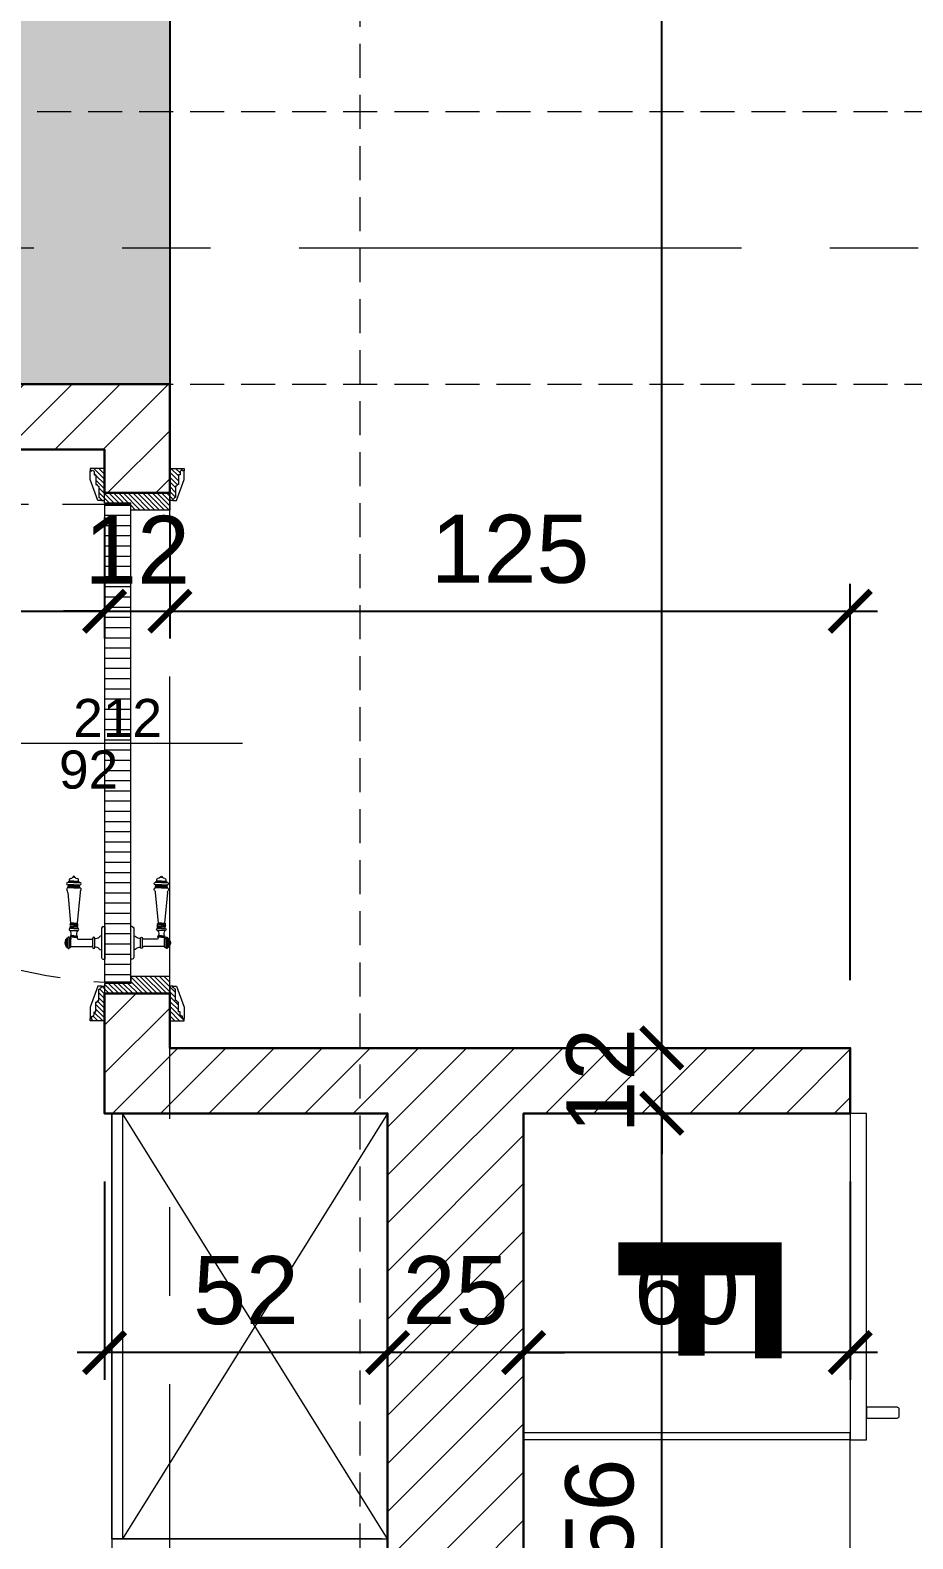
# Model space of a CAD drawing. Header units: centimetres. Extents: x 99002 to 104403, y -55119 to -48358.
# Drawn here: x 102368.7 to 102530.8, y -53659.5 to -53382.3 of the extents above; entities that cross this region are included whole.
import ezdxf

# ---------------------------------------------------------------- set-up
doc = ezdxf.new("R2010")
doc.units = ezdxf.units.CM
doc.header["$LTSCALE"] = 50
doc.header["$MEASUREMENT"] = 0
for name, pattern in [('AXES', [2, 1.25, -0.25, 0.25, -0.25]), ('CACHE', [0.375, 0.25, -0.125]), ('CONTINU', [0])]:
    doc.linetypes.add(name, pattern=pattern)
doc.layers.get('0').update_dxf_attribs({"color": 8})
for name, color, linetype in [('AXES', 10, 'AXES'), ('BETON COUPE', 3, 'CONTINU'), ('BETON TRAME', 252, 'Continuous'), ('BORD', 5, 'Continuous'), ('COTE 50ème', 1, 'Continuous')]:
    doc.layers.add(name, color=color, linetype=linetype)
for name, color, linetype, lineweight in [('BETON CACHE', 4, 'CACHE', 5), ('BETON SUP TRAME', 4, 'CACHE', 5), ('door', 44, 'Continuous', 5), ('MACONNERIE COUPE', 7, 'Continuous', 30), ('MACONNERIE HACHURE', 253, 'Continuous', 13), ('mobilimi', 8, 'Continuous', 9)]:
    doc.layers.add(name, color=color, linetype=linetype, lineweight=lineweight)
doc.styles.add('GENERATED_STYLE_1', font='arial.ttf')
doc.styles.add('RS_TEXT_1.50', font='arial.ttf', dxfattribs={"height": 12.5})
doc.styles.add('RS_TXT_50', font='arial.ttf', dxfattribs={"height": 12.5})
doc.dimstyles.new('RS_50CM_LINEAIRE', dxfattribs={"dimscale": 5, "dimtxt": 12.5, "dimasz": 1.5, "dimexe": 1, "dimexo": 2.5, "dimgap": 1, "dimtad": 1, "dimdec": 1, "dimrnd": 0.5, "dimdsep": 46, "dimtxsty": 'RS_TXT_50', "dimblk1": 'ARCHTICK', "dimblk2": 'ARCHTICK', "dimsah": 1, "dimcen": 2.5, "dimdle": 1, "dimclrt": 4, "dimadec": 0, "dimazin": 2, "dimtfac": 1, "dimtdec": 1, "dimtix": 1, "dimtmove": 2, "dimatfit": 3, "dimfxl": 1, "dimtolj": 1, "dimtzin": 0, "dimarcsym": 0})

# ---------------------------------------------------------------- blocks, each defined once
blk = doc.blocks.new('A$Cb79da119')
at = {"layer": 'AXES', "lineweight": 5, "ltscale": 1.3}
for p, q in [((1270, -4150), (1270, -1058.41)), ((3195, -2560), (-1985, -2560))]:
    blk.add_line(p, q, dxfattribs=at)
blk = doc.blocks.new('door900')
at = {"color": 0}
for p, q in [((-9.3, 67.7), (9.3, 67.7)), ((9.3, 65.2), (-9.3, 65.2)), ((-6.8, 71.5), (-6.8, 70.2)), ((-5.5, 71.5), (-6.8, 71.5)), ((-6.8, 70.2), (6.8, 70.2)), ((-6.8, 62.7), (-6.8, 24)), ((-6.8, 62.7), (6.8, 62.7)), ((-5.5, 71.5), (5.5, 71.5)), ((5.5, 71.5), (6.8, 71.5)), ((6.8, 71.5), (6.8, 70.2)), ((8.7, 62.7), (6.8, 62.7)), ((10.5, 56.8), (10.5, 62.5)), ((10.5, 56.8), (10.5, 51.1)), ((12.7, 56.8), (12.7, 62.5)), ((12.7, 56.8), (12.7, 51.1)), ((22.5, 63.8), (22.5, 49.8)), ((26.5, 56.8), (26.5, 63.8)), ((26.5, 63.8), (29.1, 63.8)), ((26.5, 63.8), (29.1, 63.8)), ((26.5, 56.8), (26.5, 49.8)), ((29.1, 63.8), (29.1, 62.8)), ((29.1, 62.8), (29.1, 56.8)), ((29.1, 50.8), (29.1, 56.8)), ((31.1, 62.8), (31.1, 56.8)), ((31.1, 50.8), (31.1, 56.8)), ((34.1, 56.8), (34.1, 62.8)), ((34.1, 62.8), (34.1, 56.8)), ((34.1, 50.8), (34.1, 56.8)), ((34.1, 56.8), (34.1, 50.8)), ((92.8, 68.1), (36.2, 62.8)), ((36.2, 56.8), (36.2, 62.8)), ((36.2, 56.8), (36.2, 50.8)), ((101.2, 67.3), (103.2, 68)), ((101.2, 56.8), (101.2, 67.3)), ((101.2, 56.8), (101.2, 46.3)), ((103.2, 68), (103.2, 67.7)), ((103.2, 56.8), (103.2, 68)), ((103.2, 56.8), (103.2, 46.3)), ((106.5, 68), (105.5, 67.3)), ((105.5, 56.8), (105.5, 67.3)), ((105.5, 56.8), (105.5, 46.3)), ((106.5, 56.8), (106.5, 68)), ((106.5, 56.8), (106.5, 45.7)), ((110.7, 68), (111.8, 67.3)), ((110.7, 56.8), (110.7, 68)), ((110.7, 56.8), (110.7, 45.7)), ((111.8, 56.8), (111.8, 67.3)), ((111.8, 66.2), (113.3, 66.2)), ((111.8, 56.8), (111.8, 46.3)), ((113.3, 56.8), (113.3, 66.2)), ((113.3, 56.8), (113.3, 47.5)), ((120.5, 56.8), (120.5, 58.6)), ((120.5, 56.8), (120.5, 55)), ((6.8, 49.1), (6.8, 24)), ((8.7, 50.9), (8.7, 50.9)), ((26.5, 49.8), (29.1, 49.8)), ((26.5, 49.8), (29.1, 49.8)), ((29.1, 50.8), (29.1, 49.8)), ((29.1, 49.8), (29.1, 49.8)), ((92.8, 45.5), (36.2, 50.8)), ((101.2, 46.3), (103.2, 45.7)), ((103.2, 45.9), (103.2, 45.7)), ((106.5, 45.7), (105.5, 46.3)), ((110.7, 45.7), (111.8, 46.3)), ((111.8, 47.5), (113.3, 47.5)), ((-30, 3), (-30, 0)), ((30, 0), (-30, 0)), ((27, 6), (-27, 6)), ((-8.3, 22.3), (8.3, 22.3)), ((-8.3, 18.3), (8.3, 18.3)), ((30, 3), (30, 0))]:
    blk.add_line(p, q, dxfattribs=at)
for centre, radius, start, end in [((-9.3, 66.5), 1.25, 90, 270), ((-6.8, 67.7), 2.51, 90.115, 179.885), ((-6.8, 65.2), 2.51, 180.115, 269.885), ((0, 64), 9.29, 53.4104, 126.5896), ((6.8, 67.7), 2.51, 0.115, 89.885), ((6.8, 65.2), 2.51, 270.115, 359.885), ((8.6, 64.9), 2.15, 272.7029, 297.6142), ((9.3, 66.5), 1.25, 270, 90), ((10, 62.5), 0.561, 3.7097, 127.9634), ((11.6, 62.5), 1.1, 0.0106, 179.9894), ((16.7, 70.5), 8.83, 243.5466, 311.3694), ((24.5, 63.7), 2.01, 4.1469, 175.8531), ((30.1, 62.8), 1.03, 0, 180.0014), ((32.6, 62.8), 1.48, 0, 180), ((35.2, 62.8), 1.03, 0, 180), ((32.6, 62.8), 1.48, 1.563306237032948e-10, 2.08440831604393e-10), ((93.1, 72.5), 4.4, 266.3976, 315.6468), ((98.3, 67.4), 2.89, 358.3861, 135.6468), ((104.3, 67.6), 1.15, 170.914, 348.1019), ((108.6, 68), 2.1, 0, 180), ((115.5, 62.5), 2.84, 13.4568, 140.4953), ((127.9, 65.2), 9.88, 191.9991, 221.6757), ((120.5, 56.8), 1.79, 0, 90), ((120.5, 56.8), 1.79, 270, 0), ((8.7, 49), 1.91, 88.7426, 178.1515), ((8.6, 48.8), 2.15, 62.3858, 87.2971), ((10, 51.1), 0.561, 232.0366, 356.2903), ((11.6, 51.1), 1.1, 180.0106, 359.9894), ((16.7, 43.2), 8.83, 48.6306, 116.4534), ((24.5, 50), 2.01, 184.1469, 355.8531), ((30.1, 50.8), 1.03, 179.9972, 0), ((32.6, 50.8), 1.48, 180, 0), ((35.2, 50.8), 1.03, 180, 0), ((93.1, 41.1), 4.4, 44.3532, 93.6024), ((98.3, 46.2), 2.89, 224.3532, 1.6139), ((104.3, 46.1), 1.15, 11.8981, 189.086), ((108.6, 45.7), 2.1, 180, 0), ((115.5, 51.2), 2.84, 219.5047, 346.5432), ((127.9, 48.5), 9.88, 138.3243, 168.0009), ((-27, 3), 3, 90, 180), ((-6.8, 6), 6, 130.5908, 180), ((-16.6, 16.6), 8.41, 314.3689, 12.0705), ((-8.3, 20.3), 2, 90, 270), ((-8.5, 24), 1.71, 275.059, 359.7825), ((8.5, 24), 1.71, 180.2175, 264.941), ((16.6, 16.6), 8.41, 167.9295, 225.6311), ((8.3, 20.3), 2, 270, 90), ((6.8, 6), 6, 0, 49.4092), ((27, 3), 3, 0, 90)]:
    blk.add_arc(centre, radius, start, end, dxfattribs=at)
blk = doc.blocks.new('_ArchTick')
at = {"color": 0, "linetype": 'ByBlock', "const_width": 0.15}
blk.add_lwpolyline([(-0.5, -0.5), (0.5, 0.5)], dxfattribs=at)
blk = doc.blocks.new('*D1390')
at = {"layer": 'COTE 50ème', "color": 0, "lineweight": -2, "ltscale": 0.5, "transparency": 16777216}
for p, q in [((102519.34, -53593.86), (102519.34, -53630.32)), ((102459.34, -53599.75), (102459.34, -53630.32)), ((102524.34, -53625.32), (102454.34, -53625.32))]:
    blk.add_line(p, q, dxfattribs=at)
at = {"layer": 'Defpoints', "color": 0, "ltscale": 0.5, "transparency": 16777216}
for p in [(102519.34, -53581.36), (102459.34, -53587.25), (102459.34, -53625.32)]:
    blk.add_point(p, dxfattribs=at)
at = {"layer": 'COTE 50ème', "color": 0, "lineweight": -2, "ltscale": 0.5, "transparency": 16777216, "xscale": 7.5, "yscale": 7.5, "zscale": 7.5, "rotation": 180}
blk.add_blockref('_ArchTick', (102459.34, -53625.32), dxfattribs=at)
at = {"layer": 'COTE 50ème', "color": 0, "lineweight": -2, "ltscale": 0.5, "transparency": 16777216, "xscale": 7.5, "yscale": 7.5, "zscale": 7.5}
blk.add_blockref('_ArchTick', (102519.34, -53625.32), dxfattribs=at)
at = {"layer": 'COTE 50ème', "color": 4, "ltscale": 0.5, "transparency": 16777216, "insert": (102489.34, -53613.93), "char_height": 12.5, "attachment_point": 5, "style": 'RS_TXT_50'}
blk.add_mtext('\\A1;60', dxfattribs=at)
blk = doc.blocks.new('*D1391')
at = {"layer": 'COTE 50ème', "color": 0, "lineweight": -2, "ltscale": 0.5, "transparency": 16777216}
for p, q in [((102459.34, -53599.75), (102459.34, -53630.32)), ((102434.34, -53608.19), (102434.34, -53630.32)), ((102434.34, -53625.32), (102426.84, -53625.32)), ((102459.34, -53625.32), (102434.34, -53625.32)), ((102459.34, -53625.32), (102466.84, -53625.32))]:
    blk.add_line(p, q, dxfattribs=at)
at = {"layer": 'Defpoints', "color": 0, "ltscale": 0.5, "transparency": 16777216}
for p in [(102459.34, -53587.25), (102434.34, -53595.69), (102434.34, -53625.32)]:
    blk.add_point(p, dxfattribs=at)
at = {"layer": 'COTE 50ème', "color": 0, "lineweight": -2, "ltscale": 0.5, "transparency": 16777216, "xscale": 7.5, "yscale": 7.5, "zscale": 7.5}
blk.add_blockref('_ArchTick', (102434.34, -53625.32), dxfattribs=at)
at = {"layer": 'COTE 50ème', "color": 0, "lineweight": -2, "ltscale": 0.5, "transparency": 16777216, "xscale": 7.5, "yscale": 7.5, "zscale": 7.5, "rotation": 180}
blk.add_blockref('_ArchTick', (102459.34, -53625.32), dxfattribs=at)
at = {"layer": 'COTE 50ème', "color": 4, "ltscale": 0.5, "transparency": 16777216, "insert": (102446.84, -53613.93), "char_height": 12.5, "attachment_point": 5, "style": 'RS_TXT_50'}
blk.add_mtext('\\A1;25', dxfattribs=at)
blk = doc.blocks.new('*D1392')
at = {"layer": 'COTE 50ème', "color": 0, "lineweight": -2, "ltscale": 0.5, "transparency": 16777216}
for p, q in [((102382.34, -53593.86), (102382.34, -53630.32)), ((102434.34, -53608.19), (102434.34, -53630.32)), ((102439.34, -53625.32), (102377.34, -53625.32))]:
    blk.add_line(p, q, dxfattribs=at)
at = {"layer": 'Defpoints', "color": 0, "ltscale": 0.5, "transparency": 16777216}
for p in [(102382.34, -53581.36), (102434.34, -53595.69), (102382.34, -53625.32)]:
    blk.add_point(p, dxfattribs=at)
at = {"layer": 'COTE 50ème', "color": 0, "lineweight": -2, "ltscale": 0.5, "transparency": 16777216, "xscale": 7.5, "yscale": 7.5, "zscale": 7.5, "rotation": 180}
blk.add_blockref('_ArchTick', (102382.34, -53625.32), dxfattribs=at)
at = {"layer": 'COTE 50ème', "color": 0, "lineweight": -2, "ltscale": 0.5, "transparency": 16777216, "xscale": 7.5, "yscale": 7.5, "zscale": 7.5}
blk.add_blockref('_ArchTick', (102434.34, -53625.32), dxfattribs=at)
at = {"layer": 'COTE 50ème', "color": 4, "ltscale": 0.5, "transparency": 16777216, "insert": (102408.34, -53613.93), "char_height": 12.5, "attachment_point": 5, "style": 'RS_TXT_50'}
blk.add_mtext('\\A1;52', dxfattribs=at)
blk = doc.blocks.new('*D1473')
at = {"layer": 'COTE 50ème', "color": 0, "lineweight": -2, "ltscale": 0.5, "transparency": 16777216}
for p, q in [((102484.72, -53742.36), (102484.72, -53576.36)), ((102471.84, -53581.36), (102489.72, -53581.36)), ((102471.84, -53737.36), (102489.72, -53737.36))]:
    blk.add_line(p, q, dxfattribs=at)
at = {"layer": 'Defpoints', "color": 0, "ltscale": 0.5, "transparency": 16777216}
for p in [(102459.34, -53581.36), (102484.72, -53581.36), (102459.34, -53737.36)]:
    blk.add_point(p, dxfattribs=at)
at = {"layer": 'COTE 50ème', "color": 0, "lineweight": -2, "ltscale": 0.5, "transparency": 16777216, "xscale": 7.5, "yscale": 7.5, "zscale": 7.5}
for p, rotation in [((102484.72, -53581.36), 90), ((102484.72, -53737.36), 270)]:
    blk.add_blockref('_ArchTick', p, dxfattribs=dict(at, rotation=rotation))
at = {"layer": 'COTE 50ème', "color": 4, "ltscale": 0.5, "transparency": 16777216, "insert": (102473.34, -53659.36), "char_height": 12.5, "attachment_point": 5, "rotation": 90, "style": 'RS_TXT_50'}
blk.add_mtext('\\A1;156', dxfattribs=at)
blk = doc.blocks.new('*D1474')
at = {"layer": 'COTE 50ème', "color": 0, "lineweight": -2, "ltscale": 0.5, "transparency": 16777216}
for p, q in [((102484.72, -53569.36), (102484.72, -53561.86)), ((102471.84, -53569.36), (102489.72, -53569.36)), ((102484.72, -53581.36), (102484.72, -53569.36)), ((102471.84, -53581.36), (102489.72, -53581.36)), ((102484.72, -53581.36), (102484.72, -53588.86))]:
    blk.add_line(p, q, dxfattribs=at)
at = {"layer": 'Defpoints', "color": 0, "ltscale": 0.5, "transparency": 16777216}
for p in [(102459.34, -53569.36), (102484.72, -53569.36), (102459.34, -53581.36)]:
    blk.add_point(p, dxfattribs=at)
at = {"layer": 'COTE 50ème', "color": 0, "lineweight": -2, "ltscale": 0.5, "transparency": 16777216, "xscale": 7.5, "yscale": 7.5, "zscale": 7.5}
for p, rotation in [((102484.72, -53569.36), 270), ((102484.72, -53581.36), 90)]:
    blk.add_blockref('_ArchTick', p, dxfattribs=dict(at, rotation=rotation))
at = {"layer": 'COTE 50ème', "color": 4, "ltscale": 0.5, "transparency": 16777216, "insert": (102473.45, -53575.36), "char_height": 12.5, "attachment_point": 5, "rotation": 90, "style": 'RS_TXT_50'}
blk.add_mtext('\\A1;12', dxfattribs=at)
blk = doc.blocks.new('*D1475')
at = {"layer": 'COTE 50ème', "color": 0, "lineweight": -2, "ltscale": 0.5, "transparency": 16777216}
for p, q in [((102484.72, -53574.36), (102484.72, -53132.36)), ((102511.84, -53137.36), (102479.72, -53137.36)), ((102471.84, -53569.36), (102489.72, -53569.36))]:
    blk.add_line(p, q, dxfattribs=at)
at = {"layer": 'Defpoints', "color": 0, "ltscale": 0.5, "transparency": 16777216}
for p in [(102484.72, -53137.36), (102524.34, -53137.36), (102459.34, -53569.36)]:
    blk.add_point(p, dxfattribs=at)
at = {"layer": 'COTE 50ème', "color": 0, "lineweight": -2, "ltscale": 0.5, "transparency": 16777216, "xscale": 7.5, "yscale": 7.5, "zscale": 7.5}
for p, rotation in [((102484.72, -53137.36), 90), ((102484.72, -53569.36), 270)]:
    blk.add_blockref('_ArchTick', p, dxfattribs=dict(at, rotation=rotation))
at = {"layer": 'COTE 50ème', "color": 4, "ltscale": 0.5, "transparency": 16777216, "insert": (102473.34, -53353.36), "char_height": 12.5, "attachment_point": 5, "rotation": 90, "style": 'RS_TXT_50'}
blk.add_mtext('\\A1;432', dxfattribs=at)
blk = doc.blocks.new('*D1575')
at = {"layer": 'COTE 50ème', "color": 0, "lineweight": -2, "ltscale": 0.5, "transparency": 16777216}
for p, q in [((102144.34, -53471.86), (102144.34, -53494.09)), ((102382.34, -53471.86), (102382.34, -53494.09)), ((102139.34, -53489.09), (102387.34, -53489.09))]:
    blk.add_line(p, q, dxfattribs=at)
at = {"layer": 'Defpoints', "color": 0, "ltscale": 0.5, "transparency": 16777216}
for p in [(102144.34, -53459.36), (102382.34, -53459.36), (102382.34, -53489.09)]:
    blk.add_point(p, dxfattribs=at)
at = {"layer": 'COTE 50ème', "color": 0, "lineweight": -2, "ltscale": 0.5, "transparency": 16777216, "xscale": 7.5, "yscale": 7.5, "zscale": 7.5, "rotation": 180}
blk.add_blockref('_ArchTick', (102144.34, -53489.09), dxfattribs=at)
at = {"layer": 'COTE 50ème', "color": 0, "lineweight": -2, "ltscale": 0.5, "transparency": 16777216, "xscale": 7.5, "yscale": 7.5, "zscale": 7.5}
blk.add_blockref('_ArchTick', (102382.34, -53489.09), dxfattribs=at)
at = {"layer": 'COTE 50ème', "color": 4, "ltscale": 0.5, "transparency": 16777216, "insert": (102263.34, -53477.7), "char_height": 12.5, "attachment_point": 5, "style": 'RS_TXT_50'}
blk.add_mtext('\\A1;238', dxfattribs=at)
blk = doc.blocks.new('*D1576')
at = {"layer": 'COTE 50ème', "color": 0, "lineweight": -2, "ltscale": 0.5, "transparency": 16777216}
for p, q in [((102382.34, -53471.86), (102382.34, -53494.09)), ((102394.34, -53471.86), (102394.34, -53494.09)), ((102382.34, -53489.09), (102374.84, -53489.09)), ((102382.34, -53489.09), (102394.34, -53489.09)), ((102394.34, -53489.09), (102401.84, -53489.09))]:
    blk.add_line(p, q, dxfattribs=at)
at = {"layer": 'Defpoints', "color": 0, "ltscale": 0.5, "transparency": 16777216}
for p in [(102382.34, -53459.36), (102394.34, -53459.36), (102394.34, -53489.09)]:
    blk.add_point(p, dxfattribs=at)
at = {"layer": 'COTE 50ème', "color": 0, "lineweight": -2, "ltscale": 0.5, "transparency": 16777216, "xscale": 7.5, "yscale": 7.5, "zscale": 7.5}
blk.add_blockref('_ArchTick', (102382.34, -53489.09), dxfattribs=at)
at = {"layer": 'COTE 50ème', "color": 0, "lineweight": -2, "ltscale": 0.5, "transparency": 16777216, "xscale": 7.5, "yscale": 7.5, "zscale": 7.5, "rotation": 180}
blk.add_blockref('_ArchTick', (102394.34, -53489.09), dxfattribs=at)
at = {"layer": 'COTE 50ème', "color": 4, "ltscale": 0.5, "transparency": 16777216, "insert": (102388.34, -53477.81), "char_height": 12.5, "attachment_point": 5, "style": 'RS_TXT_50'}
blk.add_mtext('\\A1;12', dxfattribs=at)
blk = doc.blocks.new('*D1577')
at = {"layer": 'COTE 50ème', "color": 0, "lineweight": -2, "ltscale": 0.5, "transparency": 16777216}
for p, q in [((102394.34, -53471.86), (102394.34, -53494.09)), ((102519.34, -53556.86), (102519.34, -53484.09)), ((102389.34, -53489.09), (102524.34, -53489.09))]:
    blk.add_line(p, q, dxfattribs=at)
at = {"layer": 'Defpoints', "color": 0, "ltscale": 0.5, "transparency": 16777216}
for p in [(102394.34, -53459.36), (102519.34, -53489.09), (102519.34, -53569.36)]:
    blk.add_point(p, dxfattribs=at)
at = {"layer": 'COTE 50ème', "color": 0, "lineweight": -2, "ltscale": 0.5, "transparency": 16777216, "xscale": 7.5, "yscale": 7.5, "zscale": 7.5, "rotation": 180}
blk.add_blockref('_ArchTick', (102394.34, -53489.09), dxfattribs=at)
at = {"layer": 'COTE 50ème', "color": 0, "lineweight": -2, "ltscale": 0.5, "transparency": 16777216, "xscale": 7.5, "yscale": 7.5, "zscale": 7.5}
blk.add_blockref('_ArchTick', (102519.34, -53489.09), dxfattribs=at)
at = {"layer": 'COTE 50ème', "color": 4, "ltscale": 0.5, "transparency": 16777216, "insert": (102456.84, -53477.71), "char_height": 12.5, "attachment_point": 5, "style": 'RS_TXT_50'}
blk.add_mtext('\\A1;125', dxfattribs=at)

msp = doc.modelspace()

# ---------------------------------------------------------------- hatches: boundary and pattern name
at = {"layer": 'BETON TRAME', "transparency": 33554559}
h = msp.add_hatch(color=256, dxfattribs=at)
h.dxf.hatch_style = 1
h.paths.add_polyline_path([(102359.34, -52797.36), (102394.34, -52797.36), (102394.34, -53447.36), (102359.34, -53447.36), (102359.34, -53272.36), (101899.34, -53272.36), (101899.34, -53447.36), (101864.34, -53447.36), (101864.34, -52797.36), (101899.34, -52797.36), (101899.34, -53232.36), (102109.34, -53232.36), (102109.34, -52902.36), (102149.34, -52902.36), (102149.34, -53232.36), (102359.34, -53232.36)])
h.paths.add_polyline_path([(101164.34, -53447.36), (101164.34, -53397.36), (101029.34, -53397.36), (101029.34, -53447.36)])
h.paths.add_polyline_path([(103229.34, -53447.36), (103229.34, -53397.36), (103094.34, -53397.36), (103094.34, -53447.36)])
h.paths.add_polyline_path([(103229.34, -52847.36), (103229.34, -52797.36), (103094.34, -52797.36), (103094.34, -52847.36)])
h.paths.add_polyline_path([(101164.34, -52847.36), (101164.34, -52797.36), (101029.34, -52797.36), (101029.34, -52847.36)])
h.paths.add_polyline_path([(101164.34, -52107.36), (101164.34, -52057.36), (101029.34, -52057.36), (101029.34, -52107.36)])
h.paths.add_polyline_path([(103094.34, -52057.36), (103094.34, -52107.36), (103229.34, -52107.36), (103229.34, -52057.36)])
h.paths.add_polyline_path([(102399.34, -52107.36), (102399.34, -52057.36), (102289.34, -52057.36), (102289.34, -52107.36)])
h.paths.add_polyline_path([(101969.34, -52107.36), (101969.34, -52057.36), (101859.34, -52057.36), (101859.34, -52107.36)])
h.paths.add_polyline_path([(101994.34, -52057.36), (101969.34, -52057.36), (101969.34, -52562.36), (101994.34, -52562.36)])
h.paths.add_polyline_path([(102289.34, -52057.36), (102264.34, -52057.36), (102264.34, -52562.36), (102289.34, -52562.36)])
h.paths.add_polyline_path([(103099.34, -53762.36), (103099.34, -53737.36), (103229.34, -53737.36), (103229.34, -53762.36)])
h.paths.add_polyline_path([(102734.34, -53762.36), (102734.34, -53737.36), (102807.34, -53737.36), (102807.34, -53762.36)])
h.paths.add_polyline_path([(102434.34, -53762.36), (102434.34, -53737.36), (102564.34, -53737.36), (102564.34, -53762.36)])
h.paths.add_polyline_path([(101824.34, -53762.36), (101824.34, -53737.36), (101694.34, -53737.36), (101694.34, -53762.36)])
h.paths.add_polyline_path([(101524.34, -53762.36), (101524.34, -53737.36), (101451.34, -53737.36), (101451.34, -53762.36)])
h.paths.add_polyline_path([(101159.34, -53762.36), (101159.34, -53737.36), (101029.34, -53737.36), (101029.34, -53762.36)])
h.paths.add_polyline_path([(102459.34, -54122.36), (102359.34, -54122.36), (102359.34, -54072.36), (102459.34, -54072.36)])
h.paths.add_polyline_path([(101799.34, -54122.36), (101899.34, -54122.36), (101899.34, -54072.36), (101799.34, -54072.36)])
at = {"layer": 'door'}
h = msp.add_hatch(dxfattribs=at)
h.set_pattern_fill('ANSI31', color=256, scale=5, angle=1170)
h.set_pattern_definition([(135, (44656.7065, -188564.54663), (-0.4419417382, -0.4419417382), [])])
edge = h.paths.add_edge_path()
edge.add_line((102396.23, -53463.61), (102396.23, -53464.03))
edge.add_line((102396.23, -53464.03), (102395.91, -53464.03))
edge.add_line((102395.91, -53464.03), (102395.91, -53465.79))
edge.add_line((102395.91, -53465.79), (102395.7, -53465.79))
edge.add_arc((102395.39, -53465.79), 0.314, -90, 0, ccw=False)
edge.add_line((102395.39, -53466.11), (102395.39, -53468.2))
edge.add_line((102395.39, -53468.2), (102395.18, -53468.2))
edge.add_arc((102394.87, -53468.2), 0.314, -90, 0, ccw=False)
edge.add_line((102394.87, -53468.51), (102394.87, -53468.72))
edge.add_line((102394.87, -53468.72), (102394.34, -53468.72))
edge.add_line((102394.34, -53468.72), (102394.34, -53462.86))
edge.add_line((102394.34, -53462.86), (102396.96, -53462.86))
edge.add_line((102396.96, -53462.86), (102396.96, -53463.27))
edge.add_line((102396.96, -53463.27), (102396.65, -53463.27))
edge.add_line((102396.65, -53463.27), (102396.65, -53463.19))
edge.add_arc((102396.65, -53463.61), 0.419, 90, 180)
h.paths.add_polyline_path([(102394.34, -53467.36), (102394.34, -53470.51), (102387.16, -53470.51), (102387.16, -53469.25), (102382.34, -53469.25), (102382.34, -53467.36)])
edge = h.paths.add_edge_path()
edge.add_line((102380.46, -53463.61), (102380.46, -53464.03))
edge.add_line((102380.46, -53464.03), (102380.77, -53464.03))
edge.add_line((102380.77, -53464.03), (102380.77, -53465.79))
edge.add_line((102380.77, -53465.79), (102380.98, -53465.79))
edge.add_arc((102381.3, -53465.79), 0.314, 180, 270)
edge.add_line((102381.3, -53466.11), (102381.3, -53468.2))
edge.add_line((102381.3, -53468.2), (102381.5, -53468.2))
edge.add_arc((102381.82, -53468.2), 0.314, 180, 270)
edge.add_line((102381.82, -53468.51), (102381.82, -53468.72))
edge.add_line((102381.82, -53468.72), (102382.34, -53468.72))
edge.add_line((102382.34, -53468.72), (102382.34, -53462.86))
edge.add_line((102382.34, -53462.86), (102379.72, -53462.86))
edge.add_line((102379.72, -53462.86), (102379.72, -53463.27))
edge.add_line((102379.72, -53463.27), (102380.04, -53463.27))
edge.add_line((102380.04, -53463.27), (102380.04, -53463.19))
edge.add_arc((102380.04, -53463.61), 0.419, 0, 90, ccw=False)
h = msp.add_hatch(dxfattribs=at)
h.set_pattern_fill('ANSI31', color=256, scale=15, angle=675)
h.set_pattern_definition([(360, (609.274, 4944.1684), (1e-15, 1.875), [])])
h.paths.add_polyline_path([(102387.11, -53469.46), (102387.11, -53557.27), (102382.4, -53557.27), (102382.4, -53469.46)])
h = msp.add_hatch(dxfattribs=at)
h.set_pattern_fill('ANSI31', color=256, scale=5, angle=1170)
h.set_pattern_definition([(135, (44656.7065, -188564.5466), (-0.4419417382, -0.4419417382), [])])
h.paths.add_polyline_path([(102394.34, -53559.36), (102394.34, -53556.22), (102387.16, -53556.22), (102387.16, -53557.48), (102382.34, -53557.48), (102382.34, -53559.36)])
edge = h.paths.add_edge_path()
edge.add_line((102396.23, -53563.11), (102396.23, -53562.7))
edge.add_line((102396.23, -53562.7), (102395.91, -53562.7))
edge.add_line((102395.91, -53562.7), (102395.91, -53560.93))
edge.add_line((102395.91, -53560.93), (102395.7, -53560.93))
edge.add_arc((102395.39, -53560.93), 0.314, 0, 90)
edge.add_line((102395.39, -53560.62), (102395.39, -53558.52))
edge.add_line((102395.39, -53558.52), (102395.18, -53558.52))
edge.add_arc((102394.87, -53558.52), 0.314, 360, 450)
edge.add_line((102394.87, -53558.21), (102394.87, -53558))
edge.add_line((102394.87, -53558), (102394.34, -53558))
edge.add_line((102394.34, -53558), (102394.34, -53564.36))
edge.add_line((102394.34, -53564.36), (102396.96, -53564.36))
edge.add_line((102396.96, -53564.36), (102396.96, -53563.95))
edge.add_line((102396.96, -53563.95), (102396.65, -53563.95))
edge.add_line((102396.65, -53563.95), (102396.65, -53563.53))
edge.add_arc((102396.65, -53563.11), 0.419, 180, 270, ccw=False)
edge = h.paths.add_edge_path()
edge.add_line((102380.46, -53563.11), (102380.46, -53562.7))
edge.add_line((102380.46, -53562.7), (102380.77, -53562.7))
edge.add_line((102380.77, -53562.7), (102380.77, -53560.93))
edge.add_line((102380.77, -53560.93), (102380.98, -53560.93))
edge.add_arc((102381.3, -53560.93), 0.314, 90, 180, ccw=False)
edge.add_line((102381.3, -53560.62), (102381.3, -53558.52))
edge.add_line((102381.3, -53558.52), (102381.5, -53558.52))
edge.add_arc((102381.82, -53558.52), 0.314, 90, 180, ccw=False)
edge.add_line((102381.82, -53558.21), (102381.82, -53558))
edge.add_line((102381.82, -53558), (102382.34, -53558))
edge.add_line((102382.34, -53558), (102382.34, -53564.36))
edge.add_line((102382.34, -53564.36), (102379.72, -53564.36))
edge.add_line((102379.72, -53564.36), (102379.72, -53563.95))
edge.add_line((102379.72, -53563.95), (102380.04, -53563.95))
edge.add_line((102380.04, -53563.95), (102380.04, -53563.53))
edge.add_arc((102380.04, -53563.11), 0.419, 270, 360)
at = {"layer": 'MACONNERIE HACHURE'}
h = msp.add_hatch(dxfattribs=at)
h.set_pattern_fill('ANSI31', color=256, scale=50, style=0)
h.set_pattern_definition([(45, (820.335, 14145.356), (-4.41941738, 4.41941738), [])])
h.paths.add_polyline_path([(101879.34, -52767.36), (101899.34, -52767.36), (101899.34, -52797.36), (101879.34, -52797.36)])
h.paths.add_polyline_path([(102379.34, -52767.36), (102359.34, -52767.36), (102359.34, -52797.36), (102379.34, -52797.36)])
h.paths.add_polyline_path([(101799.34, -53762.36), (101824.34, -53762.36), (101824.34, -53856.36), (101799.34, -53856.36)])
h.paths.add_polyline_path([(101799.34, -53737.36), (101824.34, -53737.36), (101824.34, -53581.36), (101876.34, -53581.36), (101876.34, -53559.36), (101864.34, -53559.36), (101864.34, -53569.36), (101739.34, -53569.36), (101739.34, -53581.36), (101799.34, -53581.36)])
h.paths.add_polyline_path([(102459.34, -53762.36), (102434.34, -53762.36), (102434.34, -53856.36), (102459.34, -53856.36)])
h.paths.add_polyline_path([(101694.34, -53762.36), (101524.34, -53762.36), (101524.34, -53737.36), (101694.34, -53737.36)])
h.paths.add_polyline_path([(101399.34, -54162.36), (101499.34, -54162.36), (101499.34, -54187.36), (101399.34, -54187.36)])
h.paths.add_polyline_path([(101739.34, -54162.36), (101679.34, -54162.36), (101679.34, -54187.36), (101764.34, -54187.36), (101764.34, -54122.36), (101799.34, -54122.36), (101799.34, -54097.36), (101739.34, -54097.36)])
h.paths.add_polyline_path([(101059.34, -54032.36), (101059.34, -54097.36), (101164.34, -54097.36), (101164.34, -54162.36), (101219.34, -54162.36), (101219.34, -54187.36), (101139.34, -54187.36), (101139.34, -54122.36), (101029.34, -54122.36), (101029.34, -54057.36), (101011.49, -54057.36), (101011.49, -54032.36)])
h.paths.add_polyline_path([(101029.34, -53762.36), (101054.34, -53762.36), (101054.34, -53795.36), (101029.34, -53795.36)])
h.paths.add_polyline_path([(102859.34, -54162.36), (102759.34, -54162.36), (102759.34, -54187.36), (102859.34, -54187.36)])
h.paths.add_polyline_path([(102519.34, -54162.36), (102579.34, -54162.36), (102579.34, -54187.36), (102494.34, -54187.36), (102494.34, -54122.36), (102459.34, -54122.36), (102459.34, -54097.36), (102519.34, -54097.36)])
h.paths.add_polyline_path([(103199.34, -54032.36), (103199.34, -54097.36), (103094.34, -54097.36), (103094.34, -54162.36), (103039.34, -54162.36), (103039.34, -54187.36), (103119.34, -54187.36), (103119.34, -54122.36), (103229.34, -54122.36), (103229.34, -54057.36), (103247.19, -54057.36), (103247.19, -54032.36)])
h.paths.add_polyline_path([(103229.34, -53762.36), (103204.34, -53762.36), (103204.34, -53795.36), (103229.34, -53795.36)])
h.paths.add_polyline_path([(102902.34, -53762.36), (102919.34, -53762.51), (102919.34, -53737.51), (102902.34, -53737.36)])
h.paths.add_polyline_path([(101356.34, -53762.36), (101339.34, -53762.51), (101339.34, -53737.51), (101356.34, -53737.36)])
h.paths.add_polyline_path([(101054.34, -53677.36), (101029.34, -53677.36), (101029.34, -53737.36), (101054.34, -53737.36)])
h.paths.add_polyline_path([(101524.34, -52789.36), (101514.34, -52789.36), (101514.34, -52777.36), (101554.34, -52777.36), (101554.34, -52789.36), (101544.34, -52789.36), (101544.34, -53107.36), (101714.34, -53107.36), (101714.34, -52789.36), (101636.33, -52789.36), (101636.33, -52777.36), (101734.34, -52777.36), (101734.34, -53137.36), (101164.34, -53137.36), (101164.34, -53182.36), (101139.34, -53182.36), (101139.34, -53132.36), (101029.34, -53132.36), (101029.34, -53112.36), (101139.34, -53112.36), (101139.34, -53062.36), (101164.34, -53062.36), (101164.34, -53107.36), (101524.34, -53107.36)])
h.paths.add_polyline_path([(102564.34, -53762.36), (102734.34, -53762.36), (102734.34, -53737.36), (102564.34, -53737.36)])
h.paths.add_polyline_path([(102859.34, -53731.36), (102859.34, -53736.36), (102807.34, -53736.36), (102807.34, -53737.36), (102802.34, -53737.36), (102802.34, -53731.36)])
h.paths.add_polyline_path([(102309.51, -52902.36), (102359.34, -52902.36), (102359.34, -52942.36), (102309.51, -52942.36)])
h.paths.add_polyline_path([(102149.34, -52902.36), (102189.34, -52902.36), (102189.34, -52942.36), (102149.34, -52942.36)])
h.paths.add_polyline_path([(102289.34, -52547.36), (102379.34, -52547.36), (102379.34, -52607.36), (102532.34, -52607.36), (102532.34, -52344.36), (102544.34, -52344.36), (102544.34, -52482.36), (102554.34, -52482.36), (102554.34, -52494.36), (102544.34, -52494.36), (102544.34, -52632.36), (102379.34, -52632.36), (102379.34, -52667.36), (102359.34, -52667.36), (102359.34, -52583.36), (102289.34, -52583.36), (102289.34, -52632.36), (102254.34, -52632.36), (102254.34, -52612.36), (102264.34, -52612.36), (102264.34, -52562.36), (102289.34, -52562.36), (102289.34, -52578.36), (102359.34, -52578.36), (102359.34, -52552.36), (102289.34, -52552.36)])
h.paths.add_polyline_path([(103094.34, -52154.25), (103119.34, -52154.25), (103119.34, -52107.36), (103094.34, -52107.36)])
h.paths.add_polyline_path([(102734.34, -52789.36), (102744.34, -52789.36), (102744.34, -52777.36), (102704.34, -52777.36), (102704.34, -52789.36), (102714.34, -52789.36), (102714.34, -53107.36), (102544.34, -53107.36), (102544.34, -52789.36), (102622.35, -52789.36), (102622.35, -52777.36), (102524.34, -52777.36), (102524.34, -53137.36), (103094.34, -53137.36), (103094.34, -53182.36), (103119.34, -53182.36), (103119.34, -53132.36), (103229.34, -53132.36), (103229.34, -53112.36), (103119.34, -53112.36), (103119.34, -53062.36), (103094.34, -53062.36), (103094.34, -53107.36), (102734.34, -53107.36)])
h.paths.add_polyline_path([(103204.34, -53677.36), (103229.34, -53677.36), (103229.34, -53737.36), (103204.34, -53737.36)])
h.paths.add_polyline_path([(102459.34, -53737.36), (102434.34, -53737.36), (102434.34, -53581.36), (102382.34, -53581.36), (102382.34, -53559.36), (102394.34, -53559.36), (102394.34, -53569.36), (102519.34, -53569.36), (102519.34, -53581.36), (102459.34, -53581.36)])
h.paths.add_polyline_path([(102434.34, -53932.36), (102434.34, -53952.36), (102384.34, -53952.36), (102384.34, -54072.36), (102359.34, -54072.36), (102359.34, -53957.36), (102341.84, -53957.36), (102341.84, -53932.36)])
h.paths.add_polyline_path([(103094.34, -52482.36), (103094.34, -52424.25), (103119.34, -52424.25), (103119.34, -52477.36), (103229.34, -52477.36), (103229.34, -52567.36), (103204.34, -52567.36), (103204.34, -52502.36), (102871.34, -52502.36), (102871.34, -52675.36), (102859.34, -52675.36), (102859.34, -52667.36), (102803.34, -52667.36), (102803.34, -52655.36), (102859.34, -52655.36), (102859.34, -52507.36), (102711.34, -52507.36), (102711.34, -52655.36), (102721.34, -52655.36), (102721.34, -52667.36), (102699.34, -52667.36), (102699.34, -52494.36), (102646.48, -52494.36), (102646.48, -52482.36)])
h.paths.add_polyline_path([(102859.34, -52809.36), (102859.34, -52789.36), (102836.34, -52789.36), (102836.34, -52777.36), (102859.34, -52777.36), (102859.34, -52767.36), (102871.34, -52767.36), (102871.34, -52797.36), (103094.34, -52797.36), (103094.34, -52809.36)])
h.paths.add_polyline_path([(102294.34, -53447.36), (102294.34, -53459.36), (102382.34, -53459.36), (102382.34, -53467.36), (102394.34, -53467.36), (102394.34, -53447.36)])
h.paths.add_polyline_path([(103204.34, -52797.36), (103229.34, -52797.36), (103229.34, -52747.36), (103204.34, -52747.36)])
h.paths.add_polyline_path([(103204.34, -53447.36), (103229.34, -53447.36), (103229.34, -53497.36), (103204.34, -53497.36)])
h.paths.add_polyline_path([(103094.34, -52847.36), (103119.34, -52847.36), (103119.34, -52902.25), (103094.34, -52902.25)], flags=17)
h.paths.add_polyline_path([(103094.34, -53397.36), (103119.34, -53397.36), (103119.34, -53342.47), (103094.34, -53342.47)])
h.paths.add_polyline_path([(101949.18, -52902.36), (101899.34, -52902.36), (101899.34, -52942.36), (101949.18, -52942.36)])
h.paths.add_polyline_path([(102109.34, -52902.36), (102069.34, -52902.36), (102069.34, -52942.36), (102109.34, -52942.36)])
h.paths.add_polyline_path([(102264.34, -52082.36), (102244.34, -52082.36), (102244.34, -52057.36), (102264.34, -52057.36)])
h.paths.add_polyline_path([(102579.34, -52082.36), (102579.34, -52057.36), (102399.34, -52057.36), (102399.34, -52082.36), (102532.34, -52082.36), (102532.34, -52252.36), (102544.34, -52252.36), (102544.34, -52082.36)])
h.paths.add_polyline_path([(101969.34, -52547.36), (101879.34, -52547.36), (101879.34, -52607.36), (101726.34, -52607.36), (101726.34, -52344.36), (101714.34, -52344.36), (101714.34, -52482.36), (101704.34, -52482.36), (101704.34, -52494.36), (101714.34, -52494.36), (101714.34, -52632.36), (101879.34, -52632.36), (101879.34, -52667.36), (101899.34, -52667.36), (101899.34, -52583.36), (101969.34, -52583.36), (101969.34, -52632.36), (102154.34, -52632.36), (102154.34, -52612.36), (101994.34, -52612.36), (101994.34, -52562.36), (101969.34, -52562.36), (101969.34, -52578.36), (101899.34, -52578.36), (101899.34, -52552.36), (101969.34, -52552.36)])
h.paths.add_polyline_path([(101164.34, -52154.25), (101139.34, -52154.25), (101139.34, -52107.36), (101164.34, -52107.36)])
h.paths.add_polyline_path([(102144.34, -53932.36), (102161.84, -53932.36), (102161.84, -53957.36), (102144.34, -53957.36), (102144.34, -54122.36), (102114.34, -54122.36), (102114.34, -53957.36), (102096.84, -53957.36), (102096.84, -53932.36), (102114.34, -53932.36), (102114.34, -53459.36), (102046.34, -53459.36), (102046.34, -53447.36), (102114.34, -53447.36), (102114.34, -53272.36), (102144.34, -53272.36), (102144.34, -53447.36), (102212.34, -53447.36), (102212.34, -53459.36), (102144.34, -53459.36)])
h.paths.add_polyline_path([(101824.34, -53932.36), (101824.34, -53952.36), (101874.34, -53952.36), (101874.34, -54072.36), (101899.34, -54072.36), (101899.34, -53957.36), (101916.84, -53957.36), (101916.84, -53932.36)])
h.paths.add_polyline_path([(103094.34, -52082.36), (103039.34, -52082.36), (103039.34, -52057.36), (103094.34, -52057.36)])
h.paths.add_polyline_path([(102859.34, -52082.36), (102859.34, -52057.36), (102759.34, -52057.36), (102759.34, -52082.36)])
h.paths.add_polyline_path([(102144.34, -52082.36), (101994.34, -52082.36), (101994.34, -52057.36), (102144.34, -52057.36)])
h.paths.add_polyline_path([(101859.34, -52082.36), (101726.34, -52082.36), (101726.34, -52252.36), (101714.34, -52252.36), (101714.34, -52082.36), (101164.34, -52082.36), (101164.34, -52057.36), (101859.34, -52057.36)])
h.paths.add_polyline_path([(101164.34, -52482.36), (101164.34, -52424.25), (101139.34, -52424.25), (101139.34, -52477.36), (101029.34, -52477.36), (101029.34, -52567.36), (101054.34, -52567.36), (101054.34, -52502.36), (101387.34, -52502.36), (101387.34, -52675.36), (101399.34, -52675.36), (101399.34, -52667.36), (101455.34, -52667.36), (101455.34, -52655.36), (101399.34, -52655.36), (101399.34, -52507.36), (101547.34, -52507.36), (101547.34, -52655.36), (101537.34, -52655.36), (101537.34, -52667.36), (101559.34, -52667.36), (101559.34, -52494.36), (101612.21, -52494.36), (101612.21, -52482.36)])
h.paths.add_polyline_path([(101399.34, -52809.36), (101399.34, -52789.36), (101422.34, -52789.36), (101422.34, -52777.36), (101399.34, -52777.36), (101399.34, -52767.36), (101387.34, -52767.36), (101387.34, -52797.36), (101164.34, -52797.36), (101164.34, -52809.36)])
h.paths.add_polyline_path([(101964.34, -53447.36), (101964.34, -53459.36), (101876.34, -53459.36), (101876.34, -53467.36), (101864.34, -53467.36), (101864.34, -53447.36)])
h.paths.add_polyline_path([(101054.34, -52797.36), (101029.34, -52797.36), (101029.34, -52747.36), (101054.34, -52747.36)])
h.paths.add_polyline_path([(101054.34, -53447.36), (101029.34, -53447.36), (101029.34, -53497.36), (101054.34, -53497.36)])
h.paths.add_polyline_path([(101164.34, -52847.36), (101139.34, -52847.36), (101139.34, -52902.25), (101164.34, -52902.25)], flags=17)
h.paths.add_polyline_path([(101164.34, -53397.36), (101139.34, -53397.36), (101139.34, -53342.47), (101164.34, -53342.47)])

# ---------------------------------------------------------------- linework, layer by layer
at = {"layer": 'BETON CACHE', "lineweight": 5, "ltscale": 0.5}
msp.add_lwpolyline([(103229.34, -53397.36), (101029.34, -53397.36), (101029.34, -53447.36), (103229.34, -53447.36)], close=True, dxfattribs=at)
at = {"layer": 'BETON COUPE'}
msp.add_lwpolyline([(102359.34, -52797.36), (102394.34, -52797.36), (102394.34, -53447.36), (102359.34, -53447.36), (102359.34, -53272.36), (101899.34, -53272.36), (101899.34, -53447.36), (101864.34, -53447.36), (101864.34, -52797.36), (101899.34, -52797.36), (101899.34, -53232.36), (102109.34, -53232.36), (102109.34, -52902.36), (102149.34, -52902.36), (102149.34, -53232.36), (102359.34, -53232.36)], close=True, dxfattribs=at)
at = {"layer": 'BETON SUP TRAME', "lineweight": 5, "ltscale": 0.5}
msp.add_lwpolyline([(102359.34, -54122.36), (102429.34, -54122.36), (102429.34, -52057.36), (102359.34, -52057.36)], close=True, dxfattribs=at)
at = {"layer": 'door', "linetype": 'CACHE'}
msp.add_line((102387.11, -53469.46), (102299.3, -53469.46), dxfattribs=at)
at = {"layer": 'door'}
msp.add_line((102358.35, -53513.36), (102407.67, -53513.36), dxfattribs=at)
for points in [[(102380.46, -53463.61), (102380.46, -53464.03), (102380.77, -53464.03), (102380.77, -53465.79), (102380.98, -53465.79, 0.414214), (102381.3, -53466.11), (102381.3, -53468.2), (102381.5, -53468.2, 0.414214), (102381.82, -53468.51), (102381.82, -53468.72), (102382.34, -53468.72), (102382.34, -53462.86), (102379.72, -53462.86), (102379.72, -53463.27), (102380.04, -53463.27), (102380.04, -53463.19, -0.414214), (102380.46, -53463.61)], [(102396.23, -53463.61), (102396.23, -53464.03), (102395.91, -53464.03), (102395.91, -53465.79), (102395.7, -53465.79, -0.414214), (102395.39, -53466.11), (102395.39, -53468.2), (102395.18, -53468.2, -0.414214), (102394.87, -53468.51), (102394.87, -53468.72), (102394.34, -53468.72), (102394.34, -53462.86), (102396.96, -53462.86), (102396.96, -53463.27), (102396.65, -53463.27), (102396.65, -53463.19, 0.414214), (102396.23, -53463.61)], [(102380.46, -53563.11), (102380.46, -53562.7), (102380.77, -53562.7), (102380.77, -53560.93), (102380.98, -53560.93, -0.414214), (102381.3, -53560.62), (102381.3, -53558.52), (102381.5, -53558.52, -0.414214), (102381.82, -53558.21), (102381.82, -53558), (102382.34, -53558), (102382.34, -53564.36), (102379.72, -53564.36), (102379.72, -53563.95), (102380.04, -53563.95), (102380.04, -53563.53, 0.414214), (102380.46, -53563.11)], [(102396.23, -53563.11), (102396.23, -53562.7), (102395.91, -53562.7), (102395.91, -53560.93), (102395.7, -53560.93, 0.414214), (102395.39, -53560.62), (102395.39, -53558.52), (102395.18, -53558.52, 0.414214), (102394.87, -53558.21), (102394.87, -53558), (102394.34, -53558), (102394.34, -53564.36), (102396.96, -53564.36), (102396.96, -53563.95), (102396.65, -53563.95), (102396.65, -53563.53, -0.414214), (102396.23, -53563.11)]]:
    msp.add_lwpolyline(points, format="xyb", dxfattribs=at)
for points in [[(102381.82, -53468.72), (102381.09, -53468.72), (102379.72, -53464.87), (102379.72, -53463.27)], [(102394.87, -53468.72), (102395.6, -53468.72), (102396.96, -53464.87), (102396.96, -53463.27)], [(102394.34, -53467.36), (102394.34, -53470.51), (102387.16, -53470.51), (102387.16, -53469.25), (102382.34, -53469.25), (102382.34, -53467.36), (102394.34, -53467.36)], [(102387.11, -53469.46), (102387.11, -53557.27), (102382.4, -53557.27), (102382.4, -53469.46), (102387.11, -53469.46)], [(102394.34, -53559.36), (102394.34, -53556.22), (102387.16, -53556.22), (102387.16, -53557.48), (102382.34, -53557.48), (102382.34, -53559.36), (102394.34, -53559.36)], [(102381.82, -53558), (102381.09, -53558), (102379.72, -53561.86), (102379.72, -53563.95)], [(102394.87, -53558), (102395.6, -53558), (102396.96, -53561.86), (102396.96, -53563.95)]]:
    msp.add_lwpolyline(points, dxfattribs=at)
at = {"layer": 'door', "linetype": 'CACHE'}
msp.add_arc((102387.34, -53469.37), 88.04, 180.0583, 266.7816, dxfattribs=at)
at = {"layer": 'MACONNERIE COUPE'}
for points in [[(102294.34, -53447.36), (102294.34, -53459.36), (102382.34, -53459.36), (102382.34, -53467.36), (102394.34, -53467.36), (102394.34, -53447.36)], [(102459.34, -53737.36), (102434.34, -53737.36), (102434.34, -53581.36), (102382.34, -53581.36), (102382.34, -53559.36), (102394.34, -53559.36), (102394.34, -53569.36), (102519.34, -53569.36), (102519.34, -53581.36), (102459.34, -53581.36)]]:
    msp.add_lwpolyline(points, close=True, dxfattribs=at)
at = {"layer": 'mobilimi', "lineweight": 5, "ltscale": 0.5}
for p, q in [((102434.34, -53659.54), (102385.67, -53581.36)), ((102434.34, -53581.36), (102385.67, -53659.54))]:
    msp.add_line(p, q, dxfattribs=at)
at = {"layer": 'mobilimi'}
for points in [[(102383.67, -53659.54), (102434.34, -53659.54), (102434.34, -53581.36), (102383.67, -53581.36)], [(102385.67, -53659.54), (102383.67, -53659.54), (102383.67, -53581.36), (102385.67, -53581.36)]]:
    msp.add_lwpolyline(points, close=True, dxfattribs=at)
at = {"layer": 'mobilimi', "ltscale": 5}
for points in [[(102459.34, -53641.36), (102459.34, -53581.36), (102519.34, -53581.36), (102519.34, -53641.36)], [(102519.34, -53581.36), (102519.34, -53641.36), (102522.34, -53641.36), (102522.34, -53581.36)], [(102519.34, -53640.04), (102459.34, -53640.04), (102459.34, -53677.36), (102519.34, -53677.36)]]:
    msp.add_lwpolyline(points, close=True, dxfattribs=at)
msp.add_lwpolyline([(102522.34, -53635.36), (102522.34, -53637.36), (102527.94, -53637.36, 0.414214), (102528.34, -53636.96), (102528.34, -53635.76, 0.414214), (102527.94, -53635.36)], format="xyb", close=True, dxfattribs=at)
at = {"layer": 'mobilimi'}
msp.add_lwpolyline([(102433.34, -53659.54), (102383.67, -53659.54), (102383.67, -53711.18)], dxfattribs=at)

# ---------------------------------------------------------------- block references
at = {"layer": 'door', "yscale": 0.1, "zscale": 0.1}
for p, xscale, rotation in [((102382.4, -53550.03), 0.1, 90.00000000000001), ((102387.11, -53550.03), -0.1, 270)]:
    msp.add_blockref('door900', p, dxfattribs=dict(at, xscale=xscale, rotation=rotation))
at = {"layer": 'MACONNERIE COUPE', "lineweight": 5, "ltscale": 0.5}
msp.add_blockref('A$Cb79da119', (101124.34, -50862.36), dxfattribs=at)

# ---------------------------------------------------------------- texts
at = {"layer": 'BORD', "color": 5, "insert": (102506.73, -53627.88), "char_height": 30, "attachment_point": 3, "rotation": 270, "style": 'RS_TEXT_1.50'}
msp.add_mtext_dynamic_manual_height_columns('{\\fArial|b1|i0|c0|p34;F}', width=38.2867, gutter_width=62.5, heights=[0], dxfattribs=at)
at = {"layer": 'door', "char_height": 7, "attachment_point": 7, "style": 'GENERATED_STYLE_1'}
for s, insert in [('\\A1;\\pt0;212', (102376.6, -53512.21)), ('\\A1;\\pt0;92', (102373.98, -53521.79))]:
    msp.add_mtext(s, dxfattribs=dict(at, insert=insert))

# ---------------------------------------------------------------- dimensions: what is measured, and where the dimension line sits
at = {"layer": 'COTE 50ème', "ltscale": 0.5}
for base, p1, p2, picture, middle in [((102484.72, -53137.36), (102459.34, -53569.36), (102524.34, -53137.36), '*D1475', (102473.34, -53353.36)), ((102484.72, -53569.36), (102459.34, -53581.36), (102459.34, -53569.36), '*D1474', (102473.45, -53575.36)), ((102484.72, -53581.36), (102459.34, -53737.36), (102459.34, -53581.36), '*D1473', (102473.34, -53659.36))]:
    dim = msp.add_linear_dim(base=base, p1=p1, p2=p2, angle=90, dimstyle='RS_50CM_LINEAIRE', dxfattribs=at)
    dim.commit()
    dim.dimension.update_dxf_attribs({"geometry": picture, "text_midpoint": middle})
for base, p1, p2, picture, middle in [((102382.34, -53489.09), (102144.34, -53459.36), (102382.34, -53459.36), '*D1575', (102263.34, -53477.7)), ((102394.34, -53489.09), (102382.34, -53459.36), (102394.34, -53459.36), '*D1576', (102388.34, -53477.81)), ((102519.34, -53489.09), (102394.34, -53459.36), (102519.34, -53569.36), '*D1577', (102456.84, -53477.71)), ((102382.34, -53625.32), (102434.34, -53595.69), (102382.34, -53581.36), '*D1392', (102408.34, -53613.93)), ((102459.34, -53625.32), (102519.34, -53581.36), (102459.34, -53587.25), '*D1390', (102489.34, -53613.93)), ((102434.34, -53625.32), (102459.34, -53587.25), (102434.34, -53595.69), '*D1391', (102446.84, -53613.93))]:
    dim = msp.add_linear_dim(base=base, p1=p1, p2=p2, dimstyle='RS_50CM_LINEAIRE', dxfattribs=at)
    dim.commit()
    dim.dimension.update_dxf_attribs({"geometry": picture, "text_midpoint": middle})

doc.saveas('drawing.dxf')
